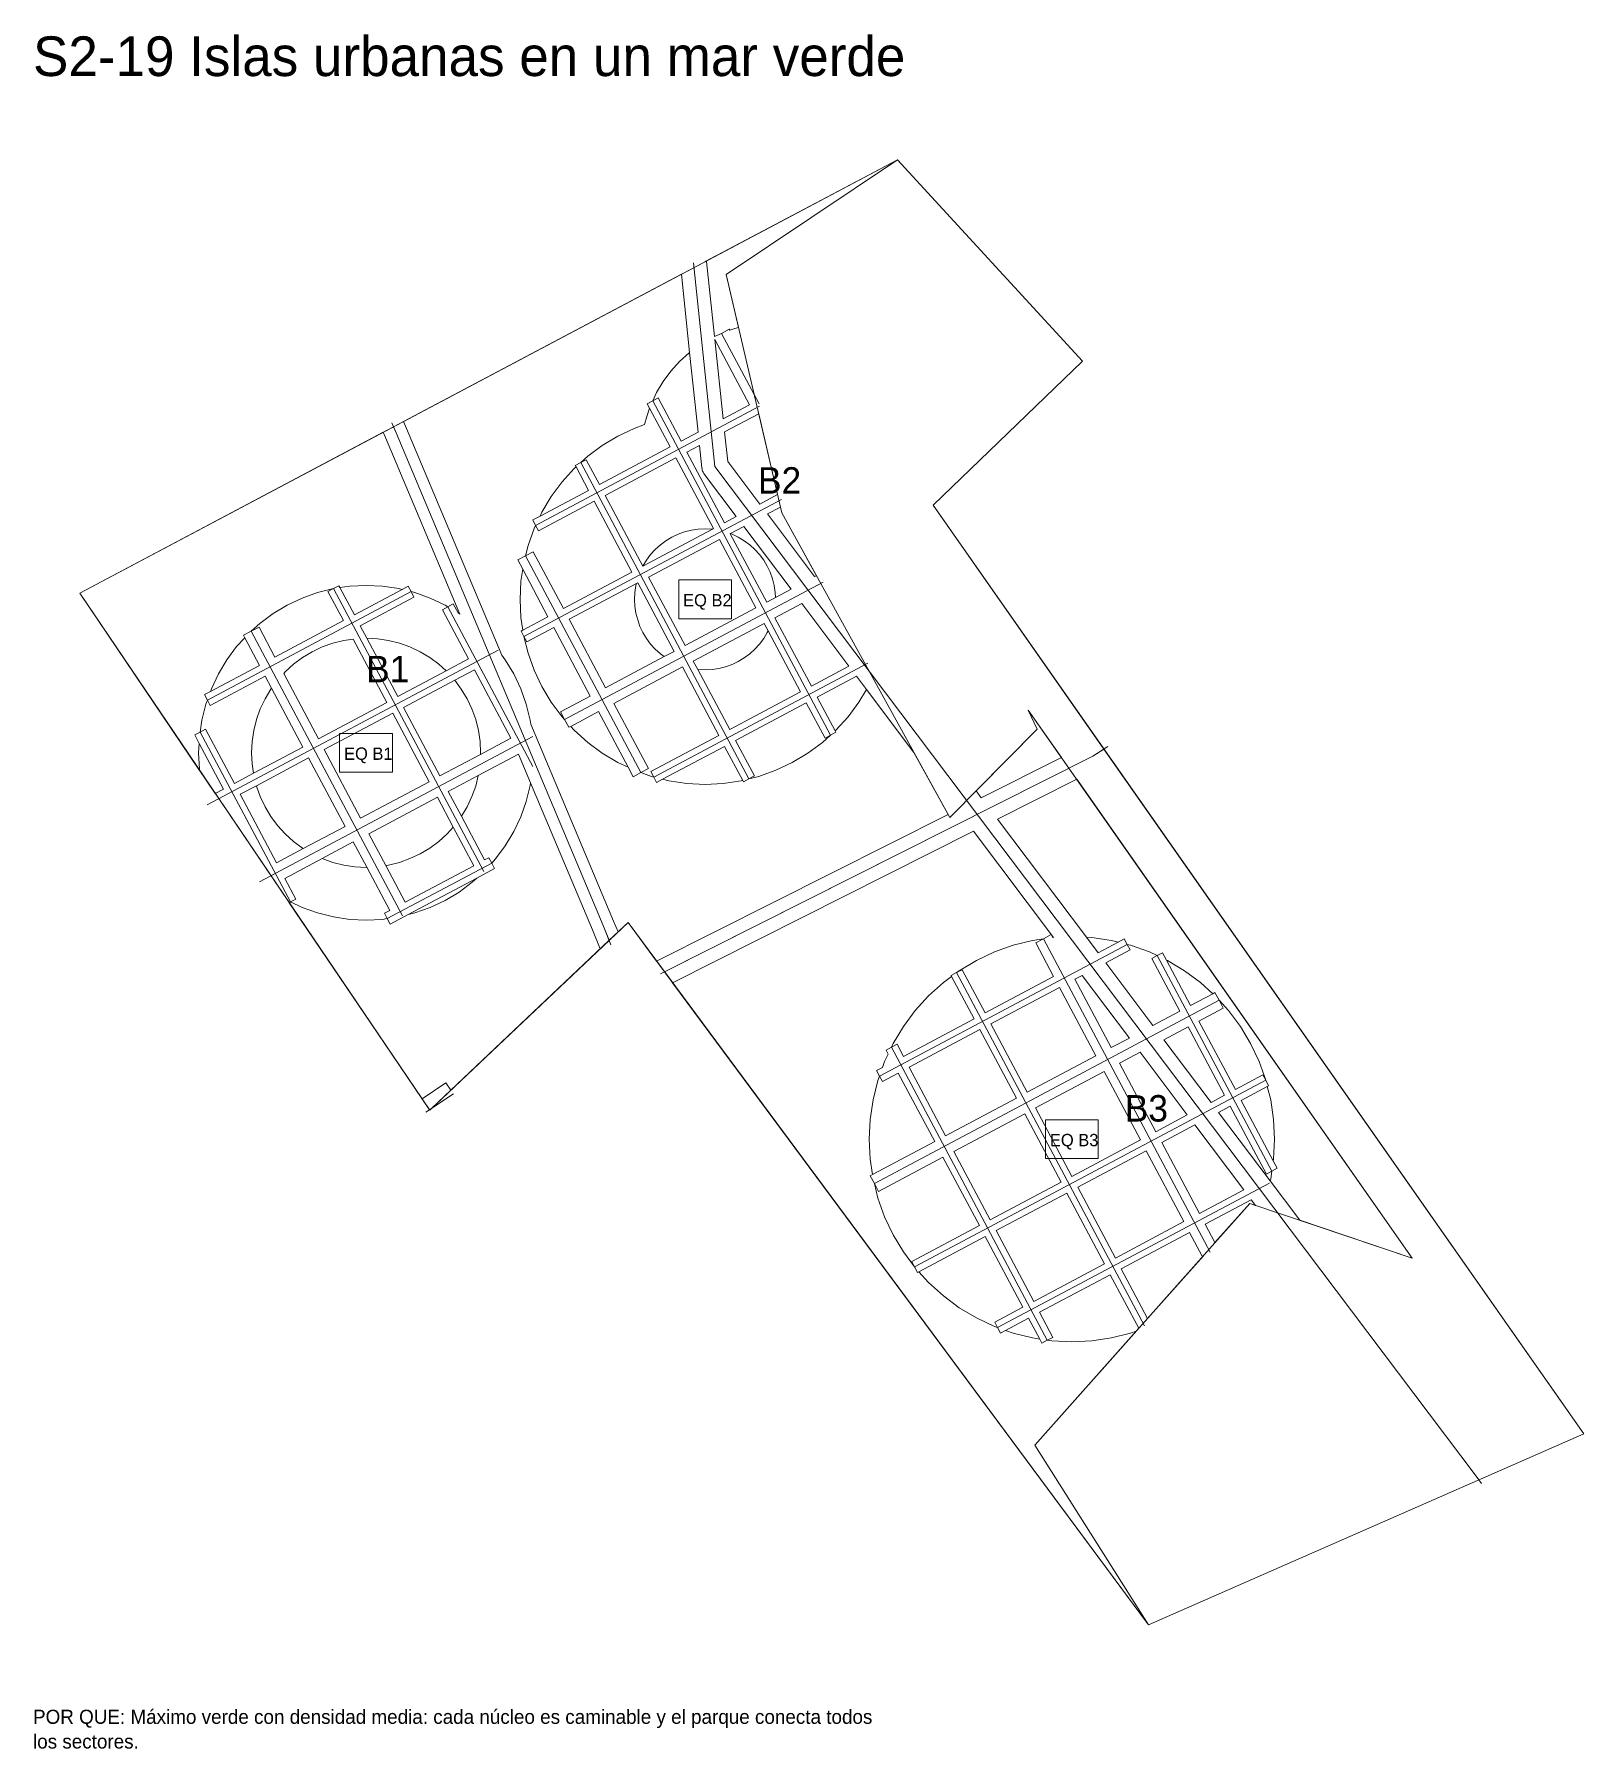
# Model space of a CAD drawing. Header units: metres. Extents: x 3873 to 16340, y -5213 to 3289.
# Drawn here: x 12581 to 14340, y -5208 to -3263 of the extents above; entities that cross this region are included whole.
import ezdxf

# ---------------------------------------------------------------- set-up
doc = ezdxf.new("R2010")
doc.units = ezdxf.units.M
for name, color, linetype, lineweight, plot in [('EQUIPAMIENTO', 5, 'Continuous', 0, False), ('LIMITE-INTERVENCION', 30, 'Continuous', 0, False), ('MANZANAS-PROPUESTAS', 33, 'Continuous', 0, False), ('SECTORES', 1, 'Continuous', 0, False), ('TEXTO', 7, 'Continuous', 0, False), ('VERDE-OBLIGATORIO', 3, 'Continuous', 0, False), ('VERDE-PROPUESTO', 82, 'Continuous', 0, False), ('VIA-BOULEVARD', 30, 'Continuous', 0, False), ('VIA-PRIMARIA', 1, 'Continuous', 0, False), ('VIA-SECUNDARIA', 8, 'Continuous', 0, False), ('VIA-TERCIARIA', 9, 'Continuous', 0, False)]:
    doc.layers.add(name, color=color, linetype=linetype, lineweight=lineweight, plot=plot)

msp = doc.modelspace()

# ---------------------------------------------------------------- linework, layer by layer
at = {"layer": 'EQUIPAMIENTO'}
for points in [[(13312.8, -3925.9), (13372.8, -3925.9), (13372.8, -3881.9), (13312.8, -3881.9), (13312.8, -3925.9)], [(12928, -4100), (12988, -4100), (12988, -4056), (12928, -4056), (12928, -4100)], [(13729.1, -4538.5), (13789.1, -4538.5), (13789.1, -4494.5), (13729.1, -4494.5), (13729.1, -4538.5)]]:
    msp.add_lwpolyline(points, close=True, dxfattribs=at)
at = {"layer": 'LIMITE-INTERVENCION'}
msp.add_lwpolyline([(12633, -3897), (13561, -3405), (13771.2, -3633.6), (13601.5, -3796.8), (14340, -4851), (13846.2, -5067.6), (13255.3, -4270.6), (13030.2, -4483.5), (12633, -3897)], close=True, dxfattribs=at)
at = {"layer": 'MANZANAS-PROPUESTAS'}
for points in [[(13353.8, -3608.9), (13393.2, -3683), (13363.4, -3698.9), (13353.8, -3608.9)], [(13334.8, -3714), (13315.5, -3724.3), (13289.5, -3675.3), (13283.3, -3678.6), (13287.7, -3669.3), (13295.3, -3656.7), (13304, -3644.8), (13313.9, -3633.9), (13324.8, -3624), (13325.2, -3623.7), (13334.8, -3714)], [(13303.2, -3730.9), (13222.8, -3773.6), (13207.8, -3745.4), (13201.7, -3748.7), (13209.6, -3741.5), (13226.1, -3729.2), (13243.8, -3718.6), (13262.4, -3709.8), (13274.2, -3705.6), (13276.5, -3696.5), (13279.8, -3687), (13303.2, -3730.9)], [(13405, -3795.7), (13368.5, -3747.3), (13364.9, -3713.9), (13403.6, -3693.3), (13425, -3785), (13405, -3795.7)], [(13339.1, -3754.6), (13339.3, -3755.9), (13339.6, -3757.2), (13340, -3758.5), (13340.6, -3759.7), (13341.3, -3760.9), (13342, -3762), (13378.1, -3809.9), (13364.8, -3817), (13322.1, -3736.7), (13336.4, -3729.1), (13339.1, -3754.6)], [(13210.5, -3780.2), (13155.5, -3809.4), (13157.6, -3804.9), (13168.2, -3787.2), (13180.5, -3770.6), (13194.3, -3755.4), (13196.3, -3753.6), (13210.5, -3780.2)], [(13352.5, -3823.6), (13351.1, -3824.3), (13350.7, -3824.2), (13342.8, -3823.9), (13335, -3824.2), (13327.2, -3825.4), (13319.6, -3827.3), (13312.2, -3829.9), (13305.1, -3833.3), (13298.4, -3837.3), (13292.1, -3842), (13286.2, -3847.3), (13281, -3853.1), (13276.3, -3859.4), (13272.3, -3866.1), (13272.2, -3866.2), (13272.1, -3866.3), (13229.4, -3786), (13309.7, -3743.2), (13352.5, -3823.6)], [(13153.7, -3826.2), (13217, -3792.5), (13259.7, -3872.9), (13182.1, -3914.2), (13147.8, -3849.8), (13139, -3854.4), (13141.9, -3842.9), (13148.8, -3823.5), (13150.4, -3820), (13153.7, -3826.2)], [(13467.1, -3878.1), (13413.5, -3807), (13428.3, -3799.1), (13429.8, -3805.7), (13469.2, -3877), (13467.1, -3878.1)], [(13440.3, -3892.4), (13422.7, -3901.7), (13422.4, -3896), (13421.3, -3888.2), (13419.4, -3880.6), (13416.7, -3873.2), (13413.4, -3866.1), (13409.3, -3859.4), (13404.7, -3853.1), (13399.4, -3847.3), (13393.6, -3842), (13387.3, -3837.3), (13380.5, -3833.3), (13373.4, -3829.9), (13371.6, -3829.3), (13386.7, -3821.2), (13440.3, -3892.4)], [(13164.4, -3923.6), (13135.9, -3938.7), (13133.8, -3924.4), (13132.8, -3903.9), (13133.8, -3883.3), (13135.8, -3869.8), (13164.4, -3923.6)], [(12944.7, -3921.5), (12928.2, -3890.5), (12939.4, -3888.9), (12958, -3888), (12976.6, -3888.9), (12995.1, -3891.6), (12999, -3892.6), (12944.7, -3921.5)], [(13229.9, -4004.2), (13188.6, -3926.5), (13264.9, -3886), (13264.3, -3888.2), (13263.2, -3896), (13262.8, -3903.9), (13263.2, -3911.7), (13264.3, -3919.5), (13266.3, -3927.1), (13268.9, -3934.5), (13272.3, -3941.6), (13276.3, -3948.3), (13281, -3954.6), (13286.2, -3960.4), (13292.1, -3965.7), (13296.4, -3968.9), (13229.9, -4004.2)], [(12796.2, -4119.3), (12786.9, -4124.3), (12633, -3897), (12769.1, -4098), (12768.9, -4096.6), (12768, -4078), (12768.5, -4067.3), (12796.2, -4119.3)], [(12914.7, -3894.9), (12932.3, -3928), (12854.6, -3969.4), (12836.5, -3935.3), (12827.7, -3940), (12837.5, -3931.1), (12852.5, -3920), (12868.5, -3910.4), (12885.3, -3902.4), (12902.9, -3896.2), (12920.9, -3891.6), (12914.7, -3894.9)], [(13044.7, -3915.6), (13074.3, -3971.5), (13048.8, -3985), (13040.5, -3977.5), (13030.2, -3969.9), (13019.3, -3963.3), (13007.8, -3957.9), (12995.8, -3953.6), (12983.4, -3950.5), (12970.8, -3948.6), (12958.8, -3948), (12951.3, -3933.8), (13012.4, -3901.3), (13009.1, -3895.1), (13013.2, -3896.2), (13030.7, -3902.4), (13047.6, -3910.4), (13050.8, -3912.4), (13044.7, -3915.6)], [(13452.5, -3908.6), (13506.1, -3979.7), (13463.4, -4002.4), (13422.1, -3924.7), (13452.5, -3908.6)], [(12837, -3978.8), (12781.4, -4008.3), (12782.5, -4005.3), (12790.5, -3988.4), (12800, -3972.4), (12811.1, -3957.4), (12820.3, -3947.4), (12837, -3978.8)], [(13140.4, -3952.2), (13171, -3935.9), (13212.3, -4013.6), (13178.7, -4031.5), (13183.4, -4040.3), (13180.5, -4037.1), (13168.2, -4020.5), (13157.6, -4002.8), (13148.8, -3984.2), (13141.9, -3964.8), (13137.1, -3946), (13140.4, -3952.2)], [(13451, -4009), (13370.7, -4051.7), (13334.4, -3983.4), (13335, -3983.5), (13342.8, -3983.9), (13350.7, -3983.5), (13358.4, -3982.3), (13366, -3980.4), (13373.4, -3977.8), (13380.5, -3974.4), (13387.3, -3970.4), (13393.6, -3965.7), (13399.4, -3960.4), (13404.7, -3954.6), (13409.3, -3948.3), (13413.4, -3941.6), (13414.2, -3939.7), (13451, -4009)], [(13080.9, -3983.8), (13122.2, -4061.5), (13087.9, -4079.8), (13088, -4078), (13087.4, -4065.2), (13085.5, -4052.6), (13082.4, -4040.2), (13078.1, -4028.2), (13072.7, -4016.7), (13066.1, -4005.8), (13058.6, -3995.7), (13080.9, -3983.8)], [(13278.6, -4095.8), (13239.3, -4021.9), (13317, -3980.6), (13358.3, -4058.3), (13281.2, -4099.3), (13284.5, -4105.5), (13281.9, -4104.8), (13269.8, -4100.5), (13278.6, -4095.8)], [(12781.2, -4024.3), (12843.5, -3991.1), (12850.7, -4004.7), (12849.9, -4005.8), (12843.4, -4016.7), (12837.9, -4028.2), (12833.6, -4040.2), (12830.5, -4052.6), (12828.6, -4065.2), (12828, -4078), (12828.6, -4090.7), (12830.2, -4101.3), (12808.6, -4112.8), (12775.8, -4051.2), (12769.7, -4054.5), (12771.7, -4040.9), (12776.2, -4022.8), (12777.9, -4018.1), (12781.2, -4024.3)], [(13470, -4014.8), (13514.7, -3991), (13526.1, -4006.1), (13517.4, -4020.5), (13505.1, -4037.1), (13491.3, -4052.3), (13490.4, -4053.2), (13470, -4014.8)], [(13398.7, -4104.3), (13377.3, -4064.1), (13457.6, -4021.4), (13478.9, -4061.3), (13485, -4058), (13476, -4066.2), (13459.5, -4078.5), (13441.8, -4089.1), (13423.2, -4097.9), (13403.8, -4104.8), (13392.5, -4107.6), (13398.7, -4104.3)], [(13221.7, -4031.3), (13255.3, -4094.5), (13243.8, -4089.1), (13226.1, -4078.5), (13209.6, -4066.2), (13194.3, -4052.3), (13190.3, -4048), (13221.7, -4031.3)], [(13097.3, -4197.1), (13092.6, -4199.6), (13066.2, -4150), (13072.7, -4139.3), (13078.1, -4127.7), (13082.4, -4115.7), (13085.4, -4103.7), (13131.1, -4079.4), (13144.8, -4112), (13144.4, -4115), (13139.8, -4133.1), (13133.6, -4150.7), (13125.6, -4167.5), (13116, -4183.5), (13104.9, -4198.5), (13100.6, -4203.3), (13097.3, -4197.1)], [(13364.9, -4070.7), (13385.5, -4109.4), (13383.8, -4109.8), (13363.4, -4112.8), (13342.8, -4113.9), (13322.2, -4112.8), (13301.8, -4109.8), (13294.6, -4108), (13364.9, -4070.7)], [(12856.4, -4202.8), (12815.1, -4125.1), (12833.5, -4115.4), (12833.6, -4115.7), (12837.9, -4127.7), (12843.4, -4139.3), (12849.9, -4150.2), (12857.5, -4160.4), (12866.1, -4169.9), (12875.5, -4178.5), (12885.8, -4186.1), (12886.8, -4186.7), (12856.4, -4202.8)], [(13080.2, -4206.2), (13002.5, -4247.5), (12980.4, -4205.9), (12983.4, -4205.5), (12995.8, -4202.4), (13007.8, -4198.1), (13019.3, -4192.6), (13030.2, -4186.1), (13040.5, -4178.5), (13049.9, -4169.9), (13056.9, -4162.3), (13080.2, -4206.2)], [(12878.3, -4244), (12865.8, -4220.5), (12908.1, -4198), (12908.3, -4198.1), (12920.3, -4202.4), (12932.7, -4205.5), (12945.3, -4207.4), (12958, -4208), (12958.8, -4207.9), (12984.9, -4256.9), (12978.9, -4260.1), (12982.1, -4266.2), (12976.6, -4267.1), (12958, -4268), (12939.4, -4267.1), (12921, -4264.3), (12902.9, -4259.8), (12885.3, -4253.5), (12872.2, -4247.3), (12878.3, -4244)], [(13083.7, -4220.2), (13078.6, -4224.9), (13063.6, -4236), (13047.6, -4245.5), (13030.7, -4253.5), (13013.2, -4259.8), (13005.6, -4261.7), (13083.7, -4220.2)], [(13718, -4293.8), (13738.3, -4331.9), (13660.6, -4373.3), (13634.5, -4324.2), (13628.3, -4327.5), (13631.3, -4325.3), (13650.7, -4313.7), (13671.1, -4304), (13692.3, -4296.4), (13714.2, -4291), (13726.8, -4289.1), (13718, -4293.8)], [(13789, -4305), (13775.6, -4287.4), (13781.6, -4287.6), (13804, -4291), (13811.7, -4292.9), (13789, -4305)], [(13849.7, -4311.5), (13881.5, -4371.3), (13851.1, -4387.5), (13797.5, -4316.3), (13825.1, -4301.6), (13821.9, -4295.4), (13825.8, -4296.4), (13847.1, -4304), (13855.9, -4308.2), (13849.7, -4311.5)], [(13893.9, -4364.7), (13866.5, -4313.2), (13867.5, -4313.7), (13886.9, -4325.3), (13905, -4338.7), (13919, -4351.4), (13893.9, -4364.7)], [(13648.2, -4379.8), (13567.9, -4422.6), (13560.6, -4408.8), (13554.4, -4412.1), (13556.2, -4408.1), (13567.8, -4388.8), (13581.3, -4370.6), (13596.4, -4353.9), (13613.2, -4338.7), (13622.6, -4331.7), (13648.2, -4379.8)], [(13762.5, -4334.9), (13770.7, -4330.6), (13824.3, -4401.7), (13803.8, -4412.6), (13762.5, -4334.9)], [(13667.2, -4385.6), (13744.9, -4344.3), (13786.2, -4422), (13708.5, -4463.3), (13667.2, -4385.6)], [(13975.8, -4443.5), (13944.6, -4460.1), (13903.3, -4382.4), (13930.9, -4367.7), (13926.2, -4358.9), (13936.9, -4370.6), (13950.3, -4388.8), (13961.9, -4408.1), (13971.6, -4428.5), (13979.1, -4449.7), (13975.8, -4443.5)], [(13574.5, -4434.9), (13654.8, -4392.2), (13696.1, -4469.9), (13615.8, -4512.6), (13574.5, -4434.9)], [(13932.2, -4466.7), (13917, -4474.8), (13863.3, -4403.6), (13890.9, -4389), (13932.2, -4466.7)], [(13836.5, -4417.9), (13890.1, -4489), (13854.5, -4508), (13813.2, -4430.3), (13836.5, -4417.9)], [(13544, -4451.1), (13562.1, -4441.5), (13603.4, -4519.2), (13532.8, -4556.7), (13530.2, -4539.1), (13529.1, -4516.5), (13530.2, -4494), (13533.5, -4471.7), (13539, -4449.8), (13540.7, -4444.9), (13544, -4451.1)], [(13836.9, -4517.4), (13759.2, -4558.7), (13717.9, -4481), (13795.6, -4439.7), (13836.9, -4517.4)], [(13951.2, -4472.5), (13980.9, -4456.6), (13984.7, -4471.7), (13988, -4494), (13989.1, -4516.5), (13988, -4539.1), (13987.7, -4541.1), (13951.2, -4472.5)], [(13666.5, -4608), (13625.2, -4530.3), (13705.5, -4487.6), (13746.8, -4565.3), (13666.5, -4608)], [(13925.5, -4486.1), (13938.8, -4479), (13979.8, -4556.1), (13985.9, -4552.8), (13984.7, -4561.4), (13984.1, -4563.8), (13925.5, -4486.1)], [(13898.7, -4500.4), (13954.1, -4573.9), (13903.8, -4600.7), (13861.1, -4520.3), (13898.7, -4500.4)], [(13765.7, -4571), (13843.4, -4529.7), (13886.2, -4610.1), (13808.5, -4651.4), (13765.7, -4571)], [(13539.6, -4575.8), (13612.8, -4536.8), (13654.1, -4614.5), (13577.3, -4655.4), (13580.6, -4661.5), (13567.8, -4644.3), (13556.2, -4625), (13546.6, -4604.6), (13539, -4583.3), (13534.9, -4566.9), (13539.6, -4575.8)], [(13673, -4620.3), (13753.4, -4577.6), (13796.1, -4658), (13715.8, -4700.7), (13673, -4620.3)], [(13910.4, -4613), (13962.7, -4585.3), (13967.4, -4591.6), (13961, -4589.4), (13921.5, -4633.9), (13910.4, -4613)], [(13660.7, -4626.9), (13703.4, -4707.3), (13671.5, -4724.2), (13674.8, -4730.4), (13671.1, -4729), (13650.7, -4719.4), (13631.3, -4707.8), (13613.2, -4694.3), (13596.4, -4679.2), (13585.4, -4667), (13660.7, -4626.9)], [(13815, -4663.8), (13892.7, -4622.4), (13907.1, -4649.3), (13908.3, -4648.7), (13844.9, -4719.9), (13815, -4663.8)], [(13737.4, -4741.4), (13722.3, -4713), (13802.7, -4670.3), (13835, -4731.1), (13832.1, -4734.4), (13825.8, -4736.6), (13804, -4742.1), (13781.6, -4745.4), (13759.1, -4746.5), (13736.5, -4745.4), (13731.2, -4744.6), (13737.4, -4741.4)], [(13710, -4719.6), (13722.6, -4743.4), (13714.2, -4742.1), (13692.3, -4736.6), (13683.7, -4733.6), (13710, -4719.6)]]:
    msp.add_lwpolyline(points, close=True, dxfattribs=at)
at = {"layer": 'SECTORES'}
for points in [[(12989.1, -3708.2), (13561, -3405), (13771.2, -3633.6), (13601.5, -3796.8), (13795.5, -4073.7), (13783, -4082), (13296.9, -4326.6), (13255.3, -4270.6), (13233.9, -4290.8), (13227, -4274), (12992, -3715), (12989.1, -3708.2)], [(13030.2, -4483.5), (13030, -4483.1), (12633, -3897), (12989.1, -3708.2), (12992, -3715), (13227, -4274), (13233.9, -4290.8), (13032.1, -4481.7), (13030.2, -4483.5)], [(13795.5, -4073.7), (14340, -4851), (13846.2, -5067.6), (13296.9, -4326.6), (13783, -4082), (13795.5, -4073.7)]]:
    msp.add_lwpolyline(points, close=True, dxfattribs=at)
at = {"layer": 'VERDE-OBLIGATORIO'}
msp.add_lwpolyline([(14145.3, -4651.5), (13709.6, -4029.5), (13719.7, -4051.3), (13620.6, -4151.3), (13429.8, -3805.7), (13366.7, -3535.3), (13561, -3405), (13771.2, -3633.6), (13601.5, -3796.8), (14340, -4851), (13846.2, -5067.6), (13717, -4863.8), (13961, -4589.4), (14145.3, -4651.5)], close=True, dxfattribs=at)
at = {"layer": 'VERDE-PROPUESTO'}
for points in [[(13376.5, -3596.5), (13370.9, -3598.4), (13370.3, -3597.3), (13361.5, -3602), (13353.5, -3605.7), (13344.5, -3520.5), (13342.9, -3520.6), (13561, -3405), (13366.7, -3535.3), (13380.7, -3595.4), (13376.5, -3596.5)], [(13244, -4281.3), (13239, -4269.1), (13239, -4269), (13145.1, -4045.5), (13144.4, -4040.9), (13139.8, -4022.8), (13133.6, -4005.3), (13125.6, -3988.4), (13116, -3972.4), (13112.1, -3967.2), (13004, -3710), (13004, -3709.9), (13000.6, -3702.1), (13315.9, -3535), (13325.2, -3623.7), (13324.8, -3624), (13313.9, -3633.9), (13304, -3644.8), (13295.3, -3656.7), (13287.7, -3669.3), (13283.3, -3678.6), (13277.1, -3681.9), (13279.8, -3687), (13276.5, -3696.5), (13274.2, -3705.6), (13262.4, -3709.8), (13243.8, -3718.6), (13226.1, -3729.2), (13209.6, -3741.5), (13201.7, -3748.7), (13195.5, -3752), (13196.3, -3753.6), (13194.3, -3755.4), (13180.5, -3770.6), (13168.2, -3787.2), (13157.6, -3804.9), (13155.5, -3809.4), (13147.2, -3813.8), (13150.4, -3820), (13148.8, -3823.5), (13141.9, -3842.9), (13139, -3854.4), (13130.1, -3859.1), (13135.8, -3869.8), (13133.8, -3883.3), (13132.8, -3903.9), (13133.8, -3924.4), (13135.9, -3938.7), (13133.9, -3939.8), (13137.1, -3946), (13141.9, -3964.8), (13148.8, -3984.2), (13157.6, -4002.8), (13168.2, -4020.5), (13180.5, -4037.1), (13183.4, -4040.3), (13188.1, -4049.1), (13190.3, -4048), (13194.3, -4052.3), (13209.6, -4066.2), (13226.1, -4078.5), (13243.8, -4089.1), (13255.3, -4094.5), (13261, -4105.2), (13269.8, -4100.5), (13281.9, -4104.8), (13284.5, -4105.5), (13287.8, -4111.7), (13294.6, -4108), (13301.8, -4109.8), (13322.2, -4112.8), (13342.8, -4113.9), (13363.4, -4112.8), (13383.8, -4109.8), (13385.5, -4109.4), (13386.3, -4110.9), (13392.5, -4107.6), (13403.8, -4104.8), (13423.2, -4097.9), (13441.8, -4089.1), (13459.5, -4078.5), (13476, -4066.2), (13485, -4058), (13491.2, -4054.7), (13490.4, -4053.2), (13491.3, -4052.3), (13505.1, -4037.1), (13517.4, -4020.5), (13526.1, -4006.1), (13579.8, -4077.5), (13618.7, -4147.9), (13287.8, -4314.4), (13255.3, -4270.6), (13244, -4281.3)], [(13062.5, -3919.3), (13057, -3909.1), (13050.8, -3912.4), (13047.6, -3910.4), (13030.7, -3902.4), (13013.2, -3896.2), (13009.1, -3895.1), (13005.8, -3889), (12999, -3892.6), (12995.1, -3891.6), (12976.6, -3888.9), (12958, -3888), (12939.4, -3888.9), (12928.2, -3890.5), (12927.1, -3888.4), (12920.9, -3891.6), (12902.9, -3896.2), (12885.3, -3902.4), (12868.5, -3910.4), (12852.5, -3920), (12837.5, -3931.1), (12827.7, -3940), (12818.9, -3944.7), (12820.3, -3947.4), (12811.1, -3957.4), (12800, -3972.4), (12790.5, -3988.4), (12782.5, -4005.3), (12781.4, -4008.3), (12774.6, -4011.9), (12777.9, -4018.1), (12776.2, -4022.8), (12771.7, -4040.9), (12769.7, -4054.5), (12763.5, -4057.8), (12768.5, -4067.3), (12768, -4078), (12768.9, -4096.6), (12769.1, -4098), (12633, -3897), (12977.6, -3714.3), (12980, -3720.1), (13064.3, -3920.5), (13063.6, -3920), (13062.5, -3919.3)], [(13276.3, -3859.4), (13281, -3853.1), (13286.2, -3847.3), (13292.1, -3842), (13298.4, -3837.3), (13305.1, -3833.3), (13312.2, -3829.9), (13319.6, -3827.3), (13327.2, -3825.4), (13335, -3824.2), (13342.8, -3823.9), (13350.7, -3824.2), (13351.1, -3824.3), (13272.2, -3866.2), (13272.3, -3866.1), (13276.3, -3859.4)], [(13380.5, -3833.3), (13387.3, -3837.3), (13393.6, -3842), (13399.4, -3847.3), (13404.7, -3853.1), (13409.3, -3859.4), (13413.4, -3866.1), (13416.7, -3873.2), (13419.4, -3880.6), (13421.3, -3888.2), (13422.4, -3896), (13422.7, -3901.7), (13412.7, -3907.1), (13371.4, -3829.4), (13371.6, -3829.3), (13373.4, -3829.9), (13380.5, -3833.3)], [(13400.3, -3913.6), (13320, -3956.4), (13278.7, -3878.7), (13359, -3835.9), (13400.3, -3913.6)], [(13286.2, -3960.4), (13281, -3954.6), (13276.3, -3948.3), (13272.3, -3941.6), (13268.9, -3934.5), (13266.3, -3927.1), (13264.3, -3919.5), (13263.2, -3911.7), (13262.8, -3903.9), (13263.2, -3896), (13264.3, -3888.2), (13264.9, -3886), (13266.3, -3885.2), (13307.6, -3962.9), (13296.4, -3968.9), (13292.1, -3965.7), (13286.2, -3960.4)], [(12875.5, -3977.5), (12885.8, -3969.9), (12896.7, -3963.3), (12908.3, -3957.9), (12920.3, -3953.6), (12932.7, -3950.5), (12943.4, -3948.9), (12981.6, -4020.8), (12903.9, -4062.1), (12864.5, -3987.9), (12866.1, -3986.1), (12875.5, -3977.5)], [(12983.4, -3950.5), (12995.8, -3953.6), (13007.8, -3957.9), (13019.3, -3963.3), (13030.2, -3969.9), (13040.5, -3977.5), (13048.8, -3985), (12994, -4014.2), (12958.8, -3948), (12970.8, -3948.6), (12983.4, -3950.5)], [(13409.3, -3948.3), (13404.7, -3954.6), (13399.4, -3960.4), (13393.6, -3965.7), (13387.3, -3970.4), (13380.5, -3974.4), (13373.4, -3977.8), (13366, -3980.4), (13358.4, -3982.3), (13350.7, -3983.5), (13342.8, -3983.9), (13335, -3983.5), (13334.4, -3983.4), (13329.4, -3974), (13409.7, -3931.3), (13414.2, -3939.7), (13413.4, -3941.6), (13409.3, -3948.3)], [(12828, -4078), (12828.6, -4065.2), (12830.5, -4052.6), (12833.6, -4040.2), (12837.9, -4028.2), (12843.4, -4016.7), (12849.9, -4005.8), (12850.7, -4004.7), (12886.3, -4071.5), (12830.2, -4101.3), (12828.6, -4090.7), (12828, -4078)], [(13072.7, -4016.7), (13078.1, -4028.2), (13082.4, -4040.2), (13085.5, -4052.6), (13087.4, -4065.2), (13088, -4078), (13087.9, -4079.8), (13041.9, -4104.2), (13000.6, -4026.5), (13058.6, -3995.7), (13066.1, -4005.8), (13072.7, -4016.7)], [(13029.5, -4110.8), (12951.8, -4152.1), (12910.5, -4074.4), (12988.2, -4033.1), (13029.5, -4110.8)], [(13656.3, -4129), (13650.4, -4121.2), (13719.7, -4051.3), (13709.6, -4029.5), (13747.2, -4083.2), (13656.3, -4129)], [(12875.5, -4178.5), (12866.1, -4169.9), (12857.5, -4160.4), (12849.9, -4150.2), (12843.4, -4139.3), (12837.9, -4127.7), (12833.6, -4115.7), (12833.5, -4115.4), (12892.8, -4083.8), (12934.1, -4161.5), (12886.8, -4186.7), (12885.8, -4186.1), (12875.5, -4178.5)], [(13066.2, -4150), (13051.3, -4121.9), (13085.4, -4103.7), (13082.4, -4115.7), (13078.1, -4127.7), (13072.7, -4139.3), (13066.2, -4150)], [(13048.7, -4452.5), (13021.5, -4470.7), (12870.7, -4248.1), (12872.2, -4247.3), (12885.3, -4253.5), (12902.9, -4259.8), (12921, -4264.3), (12939.4, -4267.1), (12958, -4268), (12976.6, -4267.1), (12982.1, -4266.2), (12985.4, -4272.4), (13005.6, -4261.7), (13013.2, -4259.8), (13030.7, -4253.5), (13047.6, -4245.5), (13063.6, -4236), (13078.6, -4224.9), (13083.7, -4220.2), (13103.9, -4209.5), (13100.6, -4203.3), (13104.9, -4198.5), (13116, -4183.5), (13125.6, -4167.5), (13133.6, -4150.7), (13139.8, -4133.1), (13144.4, -4115), (13144.8, -4112), (13215, -4279), (13223.8, -4300.4), (13054.2, -4460.8), (13048.7, -4452.5)], [(13984.1, -4563.8), (13984.7, -4561.4), (13985.9, -4552.8), (13992.1, -4549.5), (13987.7, -4541.1), (13988, -4539.1), (13989.1, -4516.5), (13988, -4494), (13984.7, -4471.7), (13980.9, -4456.6), (13982.4, -4455.8), (13979.1, -4449.7), (13971.6, -4428.5), (13961.9, -4408.1), (13950.3, -4388.8), (13936.9, -4370.6), (13926.2, -4358.9), (13921.5, -4350), (13919, -4351.4), (13905, -4338.7), (13886.9, -4325.3), (13867.5, -4313.7), (13866.5, -4313.2), (13862.1, -4304.9), (13855.9, -4308.2), (13847.1, -4304), (13825.8, -4296.4), (13821.9, -4295.4), (13818.6, -4289.3), (13811.7, -4292.9), (13804, -4291), (13781.6, -4287.6), (13775.6, -4287.4), (13674.6, -4153.3), (13764.6, -4108.1), (14145.3, -4651.5), (14017.8, -4608.5), (13984.1, -4563.8)], [(13040.5, -4178.5), (13030.2, -4186.1), (13019.3, -4192.6), (13007.8, -4198.1), (12995.8, -4202.4), (12983.4, -4205.5), (12980.4, -4205.9), (12961.2, -4169.8), (13038.9, -4128.5), (13056.9, -4162.3), (13049.9, -4169.9), (13040.5, -4178.5)], [(12945.3, -4207.4), (12932.7, -4205.5), (12920.3, -4202.4), (12908.3, -4198.1), (12908.1, -4198), (12943.5, -4179.2), (12958.8, -4207.9), (12958, -4208), (12945.3, -4207.4)], [(13305.9, -4338.9), (13647.4, -4167), (13738.2, -4287.6), (13737.4, -4287.6), (13735.7, -4284.4), (13726.8, -4289.1), (13714.2, -4291), (13692.3, -4296.4), (13671.1, -4304), (13650.7, -4313.7), (13631.3, -4325.3), (13628.3, -4327.5), (13622.1, -4330.8), (13622.6, -4331.7), (13613.2, -4338.7), (13596.4, -4353.9), (13581.3, -4370.6), (13567.8, -4388.8), (13556.2, -4408.1), (13554.4, -4412.1), (13548.2, -4415.4), (13550.6, -4420), (13546.6, -4428.5), (13544.2, -4435.1), (13537.4, -4438.7), (13540.7, -4444.9), (13539, -4449.8), (13533.5, -4471.7), (13530.2, -4494), (13529.1, -4516.5), (13530.2, -4539.1), (13532.8, -4556.7), (13530.2, -4558.1), (13534.9, -4566.9), (13539, -4583.3), (13546.6, -4604.6), (13556.2, -4625), (13567.8, -4644.3), (13580.6, -4661.5), (13583.9, -4667.7), (13585.4, -4667), (13596.4, -4679.2), (13613.2, -4694.3), (13631.3, -4707.8), (13650.7, -4719.4), (13671.1, -4729), (13674.8, -4730.4), (13678.1, -4736.6), (13683.7, -4733.6), (13692.3, -4736.6), (13714.2, -4742.1), (13722.6, -4743.4), (13725, -4747.9), (13731.2, -4744.6), (13736.5, -4745.4), (13759.1, -4746.5), (13781.6, -4745.4), (13804, -4742.1), (13825.8, -4736.6), (13832.1, -4734.4), (13717, -4863.8), (13846.2, -5067.6), (13305.9, -4338.9)]]:
    msp.add_lwpolyline(points, close=True, dxfattribs=at)
at = {"layer": 'VIA-BOULEVARD'}
msp.add_lwpolyline([(12987.1, -3703.6), (12992, -3715), (13227, -4274), (13235.9, -4295.8)], dxfattribs=at)
at = {"layer": 'VIA-PRIMARIA'}
for points in [[(13329.6, -3522), (13354, -3753), (14218, -4899), (14224.1, -4907.3)], [(13292.3, -4328.9), (13783, -4082), (13799.7, -4071)], [(13025.8, -4485.9), (13057.1, -4465)]]:
    msp.add_lwpolyline(points, dxfattribs=at)
at = {"layer": 'VIA-SECUNDARIA'}
for points in [[(13404, -3682), (13361.5, -3602)], [(13269.8, -4100.5), (13139, -3854.4)], [(13183.4, -4040.3), (13476.7, -3884.4)], [(12999.5, -4263.2), (12827.7, -3940)], [(12837.1, -4224.5), (13147.1, -4059.6)], [(13915.9, -4644.7), (13726.8, -4289.1)], [(13534.9, -4566.9), (13926.2, -4358.9)]]:
    msp.add_lwpolyline(points, dxfattribs=at)
at = {"layer": 'VIA-TERCIARIA'}
for points in [[(13150.4, -3820), (13404.7, -3684.8)], [(13485, -4058), (13283.3, -3678.6)], [(13392.5, -4107.6), (13201.7, -3748.7)], [(13137.1, -3946), (13429.4, -3790.6)], [(12777.9, -4018.1), (13009.1, -3895.1)], [(13091.7, -4212.9), (12920.9, -3891.6)], [(13147.2, -4093.7), (13050.8, -3912.4)], [(12777.6, -4137.1), (13107.9, -3961.5)], [(13284.5, -4105.5), (13527.4, -3976.3)], [(12872.2, -4247.3), (12769.7, -4054.5)], [(12982.1, -4266.2), (13100.6, -4203.3)], [(13540.7, -4444.9), (13821.9, -4295.4)], [(13985.9, -4552.8), (13855.9, -4308.2)], [(13841.5, -4728.3), (13628.3, -4327.5)], [(13731.2, -4744.6), (13554.4, -4412.1)], [(13580.6, -4661.5), (13979.1, -4449.7)], [(13674.8, -4730.4), (13983.4, -4566.3)]]:
    msp.add_lwpolyline(points, dxfattribs=at)

# ---------------------------------------------------------------- texts
at = {"layer": 'EQUIPAMIENTO'}
for s, p in [('EQ B2', (13317.8, -3911.9)), ('EQ B1', (12933, -4086)), ('EQ B3', (13734.1, -4524.5))]:
    msp.add_text(s, height=14, dxfattribs=at).set_placement(p)
at = {"layer": 'SECTORES'}
for s, p in [('B2', (13402.8, -3783.9)), ('B1', (12958, -3998)), ('B3', (13819.1, -4496.5))]:
    msp.add_text(s, height=30, dxfattribs=at).set_placement(p)
at = {"layer": 'TEXTO'}
for s, height, p in [('S2-19 Islas urbanas en un mar verde', 45, (12580, -3310)), ('POR QUE: Máximo verde con densidad media: cada núcleo es caminable y el parque conecta todos', 16, (12580, -5180)), ('los sectores.', 16, (12580, -5208))]:
    msp.add_text(s, height=height, dxfattribs=at).set_placement(p)

doc.saveas('drawing.dxf')
